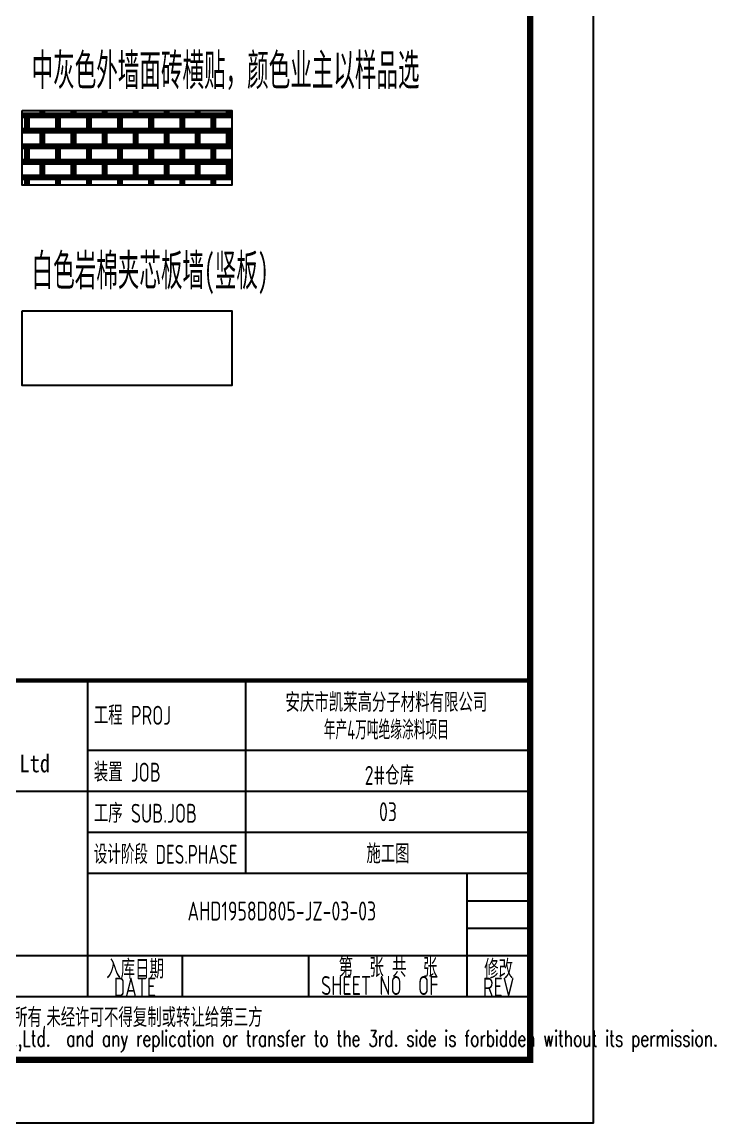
# Model space of a CAD drawing. Extents: x 4554681 to 4680693, y -485691 to -238770.
# Drawn here: x 4663316 to 4674293, y -485691 to -468271 of the extents above; entities that cross this region are included whole.
import ezdxf
from ezdxf.enums import TextEntityAlignment as Align

# ---------------------------------------------------------------- set-up
doc = ezdxf.new("R2010")
doc.units = 0
doc.header["$LTSCALE"] = 1000
doc.header["$MEASUREMENT"] = 0
doc.layers.get('0').update_dxf_attribs({"linetype": 'CONTINUOUS'})
for name, color, linetype in [('PUB_TEXT', 7, 'CONTINUOUS'), ('PUB_TITLE', 4, 'CONTINUOUS'), ('填充', 251, 'CONTINUOUS')]:
    doc.layers.add(name, color=color, linetype=linetype)
doc.styles.add('ECEC_TQ', font='txt_l.shx', dxfattribs={"bigfont": 'hztxt_l.shx'})
doc.styles.add('sceie', font='sceie.shx', dxfattribs={"bigfont": 'sceic.shx'})
doc.styles.add('STYLE-黑体', font='simhei.ttf')
doc.styles.add('宋体', font='', dxfattribs={"width": 0.7})
doc.styles.get('宋体').set_extended_font_data('SimSun')

msp = doc.modelspace()

# ---------------------------------------------------------------- hatches: boundary and pattern name
at = {"layer": '填充', "linetype": 'ByBlock', "lineweight": 100}
h = msp.add_hatch(dxfattribs=at)
h.set_pattern_fill('AR-B816C', color=256, scale=200)
h.set_pattern_definition([(0, (-6421747.2, 197059.4), (245.692378, 245.692378), [479.867928, -11.51682]), (0, (-6421992.9, 197070.9), (245.692378, 245.692378), [479.867928, -11.51682]), (90, (-6421747.2, 197059.4), (-245.692378, 245.692378), [-257.20918, 234.175548]), (90, (-6421758.72, 197059.4), (-245.692378, 245.692378), [-257.20918, 234.175548])])
h.paths.add_polyline_path([(4663317, -469670.4), (4663317, -470854.5), (4666634.9, -470854.5), (4666634.9, -469670.4)])

# ---------------------------------------------------------------- linework, layer by layer
for p, q in [((4664354.8, -483690.7), (4664354.8, -478690.7)), ((4666854.8, -481740.7), (4666854.8, -478690.7)), ((4671354.8, -484690.7), (4671354.8, -478690.7)), ((4664354.8, -479790.7), (4671354.8, -479790.7)), ((4653354.8, -480440.7), (4664354.8, -480440.7)), ((4664354.8, -480440.7), (4671354.8, -480440.7)), ((4664354.8, -481090.7), (4671354.8, -481090.7)), ((4664354.8, -481740.7), (4671354.8, -481740.7)), ((4670354.8, -483690.7), (4670354.8, -481740.7)), ((4670354.8, -482174.1), (4671354.8, -482174.1)), ((4670354.8, -482607.4), (4671354.8, -482607.4)), ((4658854.8, -483040.7), (4671354.8, -483040.7)), ((4665854.8, -483690.7), (4665854.8, -483040.7)), ((4667854.8, -483690.7), (4667854.8, -483040.7)), ((4653354.8, -483690.7), (4671354.8, -483690.7)), ((4653354.8, -484690.7), (4671354.8, -484690.7))]:
    msp.add_line(p, q)
at = {"const_width": 70}
msp.add_lwpolyline([(4671354.8, -478690.7), (4653354.8, -478690.7)], dxfattribs=at)
at = {"layer": 'PUB_TITLE', "color": 4}
msp.add_lwpolyline([(4588254.8, -485690.7), (4672354.8, -485690.7), (4672354.8, -426290.7), (4588254.8, -426290.7)], close=True, dxfattribs=at)
at = {"layer": 'PUB_TITLE', "color": 4, "const_width": 100}
msp.add_lwpolyline([(4590754.8, -484690.7), (4671354.8, -484690.7), (4671354.8, -427290.7), (4590754.8, -427290.7)], close=True, dxfattribs=at)
at = {"layer": '填充', "color": 32}
for points in [[(4663317, -469670.4), (4666634.9, -469670.4), (4666634.9, -470854.5), (4663317, -470854.5)], [(4663317, -472838.7), (4666634.9, -472838.7), (4666634.9, -474022.8), (4663317, -474022.8)]]:
    msp.add_lwpolyline(points, close=True, dxfattribs=at)

# ---------------------------------------------------------------- texts
for s, height, style, width, p in [('安庆市凯莱高分子材料有限公司', 300, 'sceie', 0.8, (4669078.6, -479020.6)), ('年产4万吨绝缘涂料项目', 300, 'sceie', 0.65, (4669078.6, -479455.6)), ('Anhui Huadong Chemical & Medical Engineering Co.,Ltd', 280, '宋体', 0.85, (4659549.7, -480040.7)), ('2#仓库', 300, 'sceie', 0.8, (4669126.3, -480176.7)), ('03', 300, 'sceie', 0.8, (4669104.8, -480765.7)), ('施工图', 300, 'sceie', 0.8, (4669104.8, -481415.7)), ('入库日期', 300, 'sceie', 0.8, (4665104.8, -483240.7)), ('第  张 共  张', 300, 'sceie', 0.8, (4669104.8, -483215.7)), ('修改', 300, 'sceie', 0.8, (4670854.8, -483240.7)), ('SHEET NO  OF  ', 300, 'sceie', 0.8, (4669104.8, -483515.7)), ('DATE', 300, 'sceie', 0.8, (4665104.8, -483540.7)), ('REV', 300, 'sceie', 0.8, (4670854.8, -483540.7)), ('本文件专有权属安徽华东化工医药工程有限责任公司所有,未经许可不得复制或转让给第三方', 300, 'sceie', 0.8, (4662526, -484039.7)), ('The proprietary right of this document belongs to Anhui Huadong Chemical And Medical Engineering  Co.,Ltd.  and any replication or transfer to the 3rd. side is forbidden without its permission. ', 250, 'ECEC_TQ', 0.72, (4662354.8, -484390.7))]:
    msp.add_text(s, height=height, dxfattribs=dict(style=style, width=width)).set_placement(p, align=Align.MIDDLE)
at = {"style": 'sceie'}
for s, width, p in [('工程 PROJ', 0.8, (4664451.7, -479390.7)), ('装置 JOB', 0.8, (4664451.7, -480290.7)), ('工序 SUB.JOB', 0.8, (4664451.7, -480940.7)), ('设计阶段 DES.PHASE', 0.75, (4664451.7, -481590.7))]:
    msp.add_text(s, height=300, dxfattribs=dict(at, width=width)).set_placement(p)
at = {"style": 'sceie', "width": 0.8}
msp.add_attdef('AHD1958D805-JZ-03-03', text='200320-02-040', height=300, dxfattribs=at).set_placement((4667425.6, -482337), align=Align.MIDDLE)
at = {"layer": 'PUB_TEXT', "color": 7, "linetype": 'Continuous', "style": 'STYLE-黑体', "width": 0.5}
for s, p in [('中灰色外墙面砖横贴，颜色业主以样品选', (4663468.2, -469277)), ('白色岩棉夹芯板墙(竖板)', (4663468.2, -472445.3))]:
    msp.add_text(s, height=499.794, dxfattribs=at).set_placement(p)

doc.saveas('drawing.dxf')
